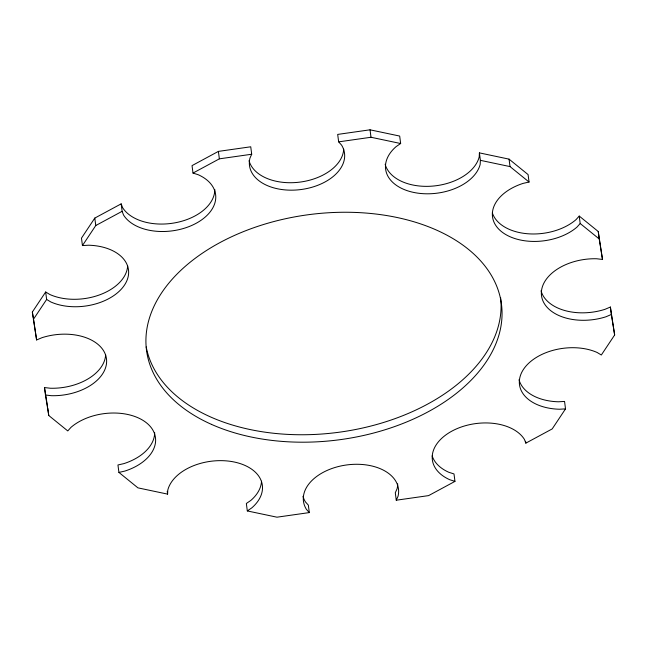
<?xml version="1.0" encoding="UTF-8"?>
<svg xmlns="http://www.w3.org/2000/svg" width="647" height="647" viewBox="0 0 647 647"><rect width="100%" height="100%" fill="white"/><g stroke="black" fill="none" stroke-linecap="round" stroke-linejoin="round"><path stroke-width="0.97" d="M154.657 432.568A47.91 30.409 -7.4 0 1 123.917 463.608L117.948 464.975L118.919 472.423L137.94 487.862L167.589 494.114L167.775 490.167A47.91 30.409 -7.4 0 1 234.368 462.039A47.91 30.409 -7.4 0 1 251.78 507.887L247.316 510.936L246.345 503.479L250.818 500.438A47.91 30.409 -7.4 0 0 261.517 481.206M492.327 212.855A47.91 30.409 -7.4 0 0 527.612 233.753A47.91 30.409 -7.4 0 0 576 219.665L579.227 216.066L580.189 223.522L576.97 227.113A47.91 30.409 -7.4 0 1 501.36 231.513A47.91 30.409 -7.4 0 1 523.083 183.392L529.052 182.025L528.081 174.577L509.06 159.138L479.411 152.886L479.225 156.833A47.91 30.409 -7.4 0 1 432.317 186.126A47.91 30.409 -7.4 0 1 385.151 164.265M479.411 152.886L480.373 160.335L480.195 164.281A47.91 30.409 -7.4 0 1 413.603 192.41A47.91 30.409 -7.4 0 1 396.182 146.562L400.655 143.521L399.684 136.064L370.027 129.812L337.685 134.414L338.656 141.863L341.567 145.106A47.91 30.409 -7.4 0 1 301.834 189.425A47.91 30.409 -7.4 0 1 249.944 158.143L251.707 154.237L250.737 146.788L218.395 151.39L192.038 165.616L193 173.064L198.225 174.73A47.91 30.409 -7.4 0 1 196.001 223.369A47.91 30.409 -7.4 0 1 123.545 215.03L122.129 211.31L121.159 203.862L94.802 218.079L81.482 238.12L82.444 245.569L88.582 245.213A47.91 30.409 -7.4 0 1 124.459 285.141A47.91 30.409 -7.4 0 1 50.846 301.979L46.641 299.44L45.67 291.991L49.884 294.531A47.91 30.409 -7.4 0 0 99.816 294.789A47.91 30.409 -7.4 0 0 127.653 265.747M432.172 455.917A47.91 30.409 -7.4 0 0 448.775 472.27L454 473.936L454.962 481.384L428.605 495.61L396.263 500.212L398.026 496.306A47.91 30.409 -7.4 0 0 346.137 465.023A47.91 30.409 -7.4 0 0 306.403 509.343L309.315 512.586L276.973 517.188L247.316 510.936M105.639 354.718A47.91 30.409 -7.4 0 1 50.377 388.24L44.497 387.561L45.46 395.018L51.339 395.689A47.91 30.409 -7.4 0 0 106.383 358.187A47.91 30.409 -7.4 0 0 42.015 337.677L36.612 339.958L32.35 312.024L45.67 291.991M33.321 319.481L46.641 299.44M82.444 245.569L95.764 225.536L122.129 211.31M519.015 379.716A47.91 30.409 -7.4 0 0 558.418 401.787L564.556 401.431L565.518 408.88L552.198 428.921L525.841 443.138L524.426 439.418A47.91 30.409 -7.4 0 0 451.97 431.08A47.91 30.409 -7.4 0 0 449.746 479.718L454.962 481.384M541.038 290.754A47.91 30.409 -7.4 0 0 604.985 309.323L610.388 307.042L614.65 334.976L601.33 355.009L597.116 352.469A47.91 30.409 -7.4 0 0 523.512 369.308A47.91 30.409 -7.4 0 0 559.388 409.236L565.518 408.88M193 173.064L219.365 158.839L251.707 154.237M610.388 307.042L611.358 314.491L605.956 316.779A47.91 30.409 -7.4 0 1 541.588 296.261A47.91 30.409 -7.4 0 1 596.623 258.76L602.503 259.439L598.249 231.505L579.227 216.066M118.919 472.423L124.887 471.065A47.91 30.409 -7.4 0 0 146.61 422.936A47.91 30.409 -7.4 0 0 71 427.335L67.773 430.934L48.751 415.495L45.46 395.018M338.656 141.863L370.998 137.261L400.655 143.521M480.373 160.335L510.03 166.586L529.052 182.025M580.189 223.522L599.211 238.953L602.503 259.439M121.159 203.862L122.574 207.582A47.91 30.409 -7.4 0 0 175.83 222.665A47.91 30.409 -7.4 0 0 214.804 189.506M611.358 314.491L614.65 334.976M32.35 312.024L33.256 317.653M33.555 319.529L36.612 339.958M44.497 387.561L45.678 394.913M45.824 395.851L47.482 406.17M598.249 231.505L599.211 238.953M509.06 159.138L510.03 166.586M525.599 441.278L525.841 443.138M370.027 129.812L370.998 137.261M396.263 500.212L395.293 492.763L397.056 488.857A47.91 30.409 -7.4 0 0 397.67 483.827M309.315 512.586L308.344 505.137L305.433 501.894A47.91 30.409 -7.4 0 1 302.982 496.289M218.395 151.39L219.365 158.839M167.233 491.324L167.589 494.114M94.802 218.079L95.764 225.536M47.789 408.047L48.751 415.495M500.576 297.491A178.96 113.589 -7.4 0 1 340.282 432.067A178.96 113.589 -7.4 0 1 146.206 346.921M343.686 149.174A47.91 30.409 -7.4 0 1 299.302 182.187A47.91 30.409 -7.4 0 1 249.022 160.634M211.472 424.375A178.96 113.589 -7.4 0 0 499.767 331.911A178.96 113.589 -7.4 0 0 260.717 225.391A178.96 113.589 -7.4 0 0 211.472 424.375"/></g></svg>
